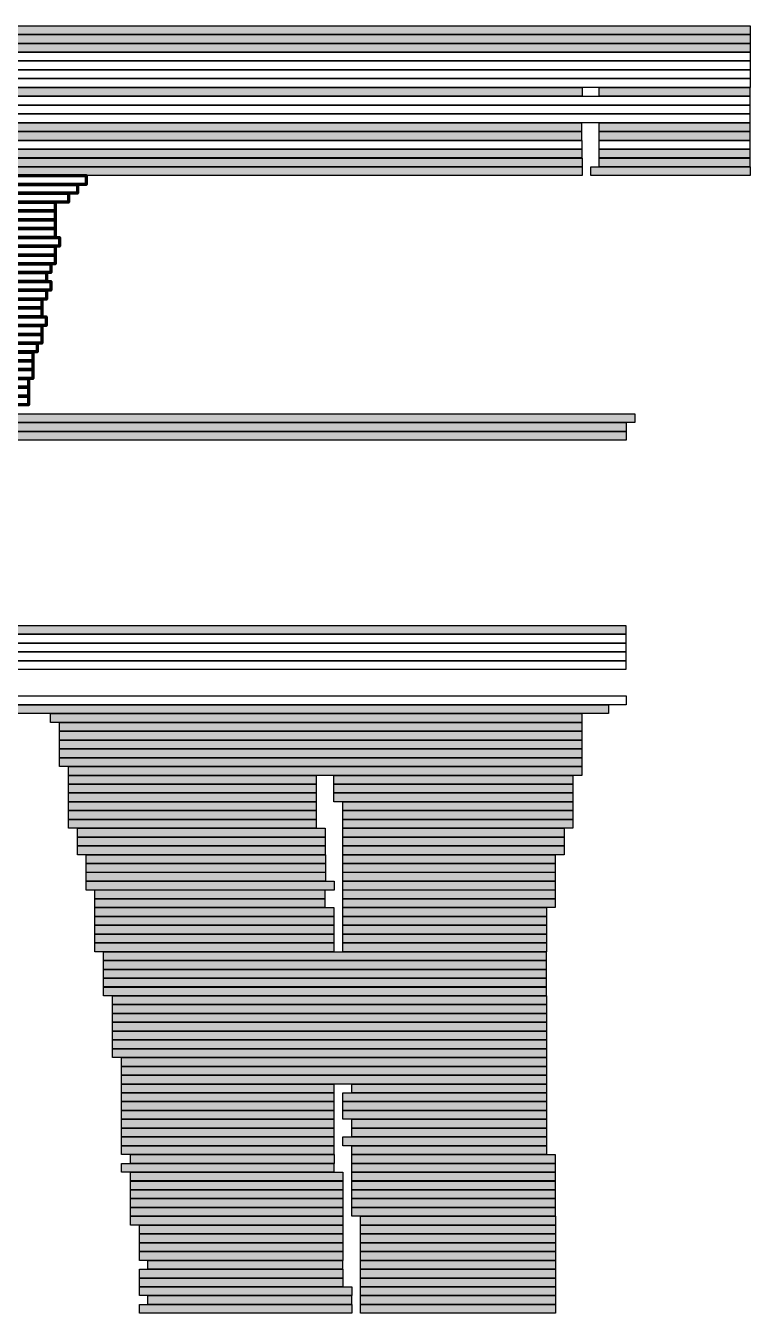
# Model space of a CAD drawing. Header units: millimetres. Extents: x 7 to 41668, y 3977 to 28530.
# Drawn here: x 40828 to 41343, y 8616 to 9531 of the extents above; entities that cross this region are included whole.
import ezdxf

# ---------------------------------------------------------------- set-up
doc = ezdxf.new("R2010")
doc.units = ezdxf.units.MM
doc.header["$LTSCALE"] = 50
doc.layers.add('12_Plankopf', color=140, linetype='Continuous')

msp = doc.modelspace()

# ---------------------------------------------------------------- hatches: boundary and pattern name
at = {"layer": '12_Plankopf'}
for points in [[(39806.74, 9531.5), (41342.67, 9531.5), (41342.67, 9525.21), (39806.74, 9525.21)], [(39806.74, 9525.22), (41342.67, 9525.22), (41342.67, 9518.97), (39806.74, 9518.97)], [(39806.74, 9518.97), (41342.67, 9518.97), (41342.67, 9512.69), (39806.74, 9512.69)], [(39945.38, 9487.61), (41223.25, 9487.61), (41223.25, 9481.33), (39945.38, 9481.33)], [(41235.49, 9487.61), (41342.51, 9487.61), (41342.51, 9481.33), (41235.49, 9481.33)], [(39951.38, 9462.53), (41222.95, 9462.53), (41222.95, 9456.28), (39951.38, 9456.28)], [(39951.38, 9456.28), (41222.95, 9456.28), (41222.95, 9450), (39951.38, 9450)], [(41235.49, 9462.53), (41342.51, 9462.53), (41342.51, 9456.28), (41235.49, 9456.28)], [(41235.49, 9456.28), (41342.51, 9456.28), (41342.51, 9450), (41235.49, 9450)], [(40417.4, 9443.76), (41223.14, 9443.76), (41223.14, 9437.48), (40417.4, 9437.48)], [(41235.49, 9443.76), (41342.51, 9443.76), (41342.51, 9437.48), (41235.49, 9437.48)], [(40423.75, 9437.45), (41223.21, 9437.45), (41223.21, 9431.16), (40423.75, 9431.16)], [(40423.75, 9431.16), (41223.21, 9431.16), (41223.21, 9424.92), (40423.75, 9424.92)], [(41229.49, 9431.16), (41342.8, 9431.16), (41342.8, 9424.92), (41229.49, 9424.92)], [(41235.49, 9437.45), (41342.51, 9437.45), (41342.51, 9431.16), (41235.49, 9431.16)], [(40411.05, 9255.63), (41260.86, 9255.63), (41260.86, 9249.34), (40411.05, 9249.34)], [(40411.05, 9249.34), (41254.54, 9249.34), (41254.54, 9243.06), (40411.05, 9243.06)], [(40411.05, 9243.06), (41254.54, 9243.06), (41254.54, 9236.82), (40411.05, 9236.82)], [(40757.12, 9105.13), (41254.41, 9105.13), (41254.41, 9098.88), (40757.12, 9098.88)], [(40417.4, 9048.72), (41242.03, 9048.72), (41242.03, 9042.43), (40417.4, 9042.43)], [(40845.31, 9042.44), (41223.01, 9042.44), (41223.01, 9036.19), (40845.31, 9036.19)], [(40851.67, 9036.2), (41223.08, 9036.2), (41223.08, 9029.91), (40851.67, 9029.91)], [(40851.67, 9029.88), (41223.08, 9029.88), (41223.08, 9023.63), (40851.67, 9023.63)], [(40851.67, 9023.64), (41223.08, 9023.64), (41223.08, 9017.35), (40851.67, 9017.35)], [(40851.67, 9017.36), (41223.08, 9017.36), (41223.08, 9011.07), (40851.67, 9011.07)], [(40851.67, 9011.08), (41223.08, 9011.08), (41223.08, 9004.83), (40851.67, 9004.83)], [(40858.02, 9004.84), (41223.11, 9004.84), (41223.11, 8998.55), (40858.02, 8998.55)], [(40858.02, 8998.55), (41034.28, 8998.55), (41034.28, 8992.3), (40858.02, 8992.3)], [(41046.75, 8998.55), (41216.73, 8998.55), (41216.73, 8992.3), (41046.75, 8992.3)], [(40858.02, 8992.31), (41034.28, 8992.31), (41034.28, 8986.03), (40858.02, 8986.03)], [(41046.75, 8992.31), (41216.73, 8992.31), (41216.73, 8986.03), (41046.75, 8986.03)], [(40858.02, 8986), (41034.28, 8986), (41034.28, 8979.71), (40858.02, 8979.71)], [(41046.75, 8986), (41216.73, 8986), (41216.73, 8979.71), (41046.75, 8979.71)], [(40858.02, 8979.71), (41034.28, 8979.71), (41034.28, 8973.47), (40858.02, 8973.47)], [(40858.02, 8973.47), (41034.28, 8973.47), (41034.28, 8967.19), (40858.02, 8967.19)], [(41053.1, 8979.71), (41216.8, 8979.71), (41216.8, 8973.47), (41053.1, 8973.47)], [(41053.1, 8973.47), (41216.8, 8973.47), (41216.8, 8967.19), (41053.1, 8967.19)], [(40858.02, 8967.19), (41034.28, 8967.19), (41034.28, 8960.94), (40858.02, 8960.94)], [(41053.1, 8967.19), (41216.8, 8967.19), (41216.8, 8960.94), (41053.1, 8960.94)], [(40864.37, 8960.95), (41040.63, 8960.95), (41040.63, 8954.66), (40864.37, 8954.66)], [(40864.37, 8954.67), (41040.63, 8954.67), (41040.63, 8948.38), (40864.37, 8948.38)], [(41053.1, 8960.95), (41210.47, 8960.95), (41210.47, 8954.66), (41053.1, 8954.66)], [(41053.1, 8954.67), (41210.47, 8954.67), (41210.47, 8948.38), (41053.1, 8948.38)], [(40864.37, 8948.39), (41040.63, 8948.39), (41040.63, 8942.14), (40864.37, 8942.14)], [(41053.1, 8948.39), (41210.47, 8948.39), (41210.47, 8942.14), (41053.1, 8942.14)], [(40870.72, 8942.15), (41040.7, 8942.15), (41040.7, 8935.86), (40870.72, 8935.86)], [(40870.72, 8935.83), (41040.7, 8935.83), (41040.7, 8929.58), (40870.72, 8929.58)], [(41053.1, 8942.15), (41204.19, 8942.15), (41204.19, 8935.86), (41053.1, 8935.86)], [(41053.1, 8935.83), (41204.19, 8935.83), (41204.19, 8929.58), (41053.1, 8929.58)], [(40870.72, 8929.59), (41040.7, 8929.59), (41040.7, 8923.3), (40870.72, 8923.3)], [(41053.1, 8929.59), (41204.19, 8929.59), (41204.19, 8923.3), (41053.1, 8923.3)], [(40870.72, 8923.31), (41046.98, 8923.31), (41046.98, 8917.02), (40870.72, 8917.02)], [(40876.71, 8917.03), (41040.37, 8917.03), (41040.37, 8910.78), (40876.71, 8910.78)], [(41053.1, 8923.31), (41204.19, 8923.31), (41204.19, 8917.02), (41053.1, 8917.02)], [(41053.1, 8917.03), (41204.19, 8917.03), (41204.19, 8910.78), (41053.1, 8910.78)], [(40876.71, 8910.78), (41040.37, 8910.78), (41040.37, 8904.5), (40876.71, 8904.5)], [(41053.1, 8910.78), (41204.19, 8910.78), (41204.19, 8904.5), (41053.1, 8904.5)], [(40876.71, 8904.5), (41046.65, 8904.5), (41046.65, 8898.26), (40876.71, 8898.26)], [(40876.71, 8898.26), (41046.65, 8898.26), (41046.65, 8891.97), (40876.71, 8891.97)], [(41053.1, 8904.5), (41197.9, 8904.5), (41197.9, 8898.26), (41053.1, 8898.26)], [(41053.1, 8898.26), (41197.9, 8898.26), (41197.9, 8891.97), (41053.1, 8891.97)], [(40876.71, 8891.94), (41046.65, 8891.94), (41046.65, 8885.66), (40876.71, 8885.66)], [(41053.1, 8891.94), (41197.9, 8891.94), (41197.9, 8885.66), (41053.1, 8885.66)], [(40876.71, 8885.66), (41046.65, 8885.66), (41046.65, 8879.42), (40876.71, 8879.42)], [(40876.71, 8879.42), (41046.65, 8879.42), (41046.65, 8873.14), (40876.71, 8873.14)], [(41053.1, 8885.66), (41197.9, 8885.66), (41197.9, 8879.42), (41053.1, 8879.42)], [(41053.1, 8879.42), (41197.9, 8879.42), (41197.9, 8873.14), (41053.1, 8873.14)], [(40883.06, 8873.14), (41197.81, 8873.14), (41197.81, 8866.89), (40883.06, 8866.89)], [(40883.06, 8866.9), (41197.81, 8866.9), (41197.81, 8860.61), (40883.06, 8860.61)], [(40883.06, 8860.62), (41197.81, 8860.62), (41197.81, 8854.37), (40883.06, 8854.37)], [(40883.06, 8854.37), (41197.81, 8854.37), (41197.81, 8848.09), (40883.06, 8848.09)], [(40883.06, 8848.06), (41197.81, 8848.06), (41197.81, 8841.78), (40883.06, 8841.78)], [(40889.41, 8841.78), (41197.87, 8841.78), (41197.87, 8835.53), (40889.41, 8835.53)], [(40889.41, 8835.54), (41197.87, 8835.54), (41197.87, 8829.25), (40889.41, 8829.25)], [(40889.41, 8829.25), (41197.87, 8829.25), (41197.87, 8823.01), (40889.41, 8823.01)], [(40889.41, 8823.01), (41197.87, 8823.01), (41197.87, 8816.73), (40889.41, 8816.73)], [(40889.41, 8816.73), (41197.87, 8816.73), (41197.87, 8810.45), (40889.41, 8810.45)], [(40889.41, 8810.45), (41197.87, 8810.45), (41197.87, 8804.2), (40889.41, 8804.2)], [(40889.41, 8804.21), (41197.87, 8804.21), (41197.87, 8797.93), (40889.41, 8797.93)], [(40895.76, 8797.89), (41197.94, 8797.89), (41197.94, 8791.64), (40895.76, 8791.64)], [(40895.76, 8791.65), (41197.94, 8791.65), (41197.94, 8785.37), (40895.76, 8785.37)], [(40895.76, 8785.37), (41197.94, 8785.37), (41197.94, 8779.09), (40895.76, 8779.09)], [(40895.76, 8779.09), (41046.85, 8779.09), (41046.85, 8772.84), (40895.76, 8772.84)], [(41059.45, 8779.09), (41197.94, 8779.09), (41197.94, 8772.84), (41059.45, 8772.84)], [(40895.76, 8772.85), (41046.85, 8772.85), (41046.85, 8766.56), (40895.76, 8766.56)], [(41053.1, 8772.85), (41197.9, 8772.85), (41197.9, 8766.56), (41053.1, 8766.56)], [(40895.76, 8766.57), (41046.85, 8766.57), (41046.85, 8760.32), (40895.76, 8760.32)], [(40895.76, 8760.33), (41046.85, 8760.33), (41046.85, 8754.04), (40895.76, 8754.04)], [(41053.1, 8766.57), (41197.9, 8766.57), (41197.9, 8760.32), (41053.1, 8760.32)], [(41053.1, 8760.33), (41197.9, 8760.33), (41197.9, 8754.04), (41053.1, 8754.04)], [(40895.76, 8754.01), (41046.85, 8754.01), (41046.85, 8747.72), (40895.76, 8747.72)], [(41059.45, 8754.01), (41197.94, 8754.01), (41197.94, 8747.72), (41059.45, 8747.72)], [(40895.76, 8747.73), (41046.85, 8747.73), (41046.85, 8741.48), (40895.76, 8741.48)], [(41059.45, 8747.73), (41197.94, 8747.73), (41197.94, 8741.48), (41059.45, 8741.48)], [(40895.76, 8741.49), (41046.85, 8741.49), (41046.85, 8735.2), (40895.76, 8735.2)], [(40895.76, 8735.21), (41046.85, 8735.21), (41046.85, 8728.96), (40895.76, 8728.96)], [(41053.1, 8741.49), (41197.9, 8741.49), (41197.9, 8735.2), (41053.1, 8735.2)], [(41059.45, 8735.21), (41197.94, 8735.21), (41197.94, 8728.96), (41059.45, 8728.96)], [(40902.12, 8728.96), (41046.88, 8728.96), (41046.88, 8722.68), (40902.12, 8722.68)], [(41059.45, 8728.96), (41204.22, 8728.96), (41204.22, 8722.68), (41059.45, 8722.68)], [(40895.76, 8722.68), (41046.85, 8722.68), (41046.85, 8716.4), (40895.76, 8716.4)], [(40902.12, 8716.4), (41053.17, 8716.4), (41053.17, 8710.15), (40902.12, 8710.15)], [(41059.45, 8722.68), (41204.22, 8722.68), (41204.22, 8716.4), (41059.45, 8716.4)], [(41059.45, 8716.4), (41204.22, 8716.4), (41204.22, 8710.15), (41059.45, 8710.15)], [(40902.12, 8710.13), (41053.17, 8710.13), (41053.17, 8703.84), (40902.12, 8703.84)], [(41059.45, 8710.13), (41204.22, 8710.13), (41204.22, 8703.84), (41059.45, 8703.84)], [(40902.12, 8703.84), (41053.17, 8703.84), (41053.17, 8697.6), (40902.12, 8697.6)], [(40902.12, 8697.6), (41053.17, 8697.6), (41053.17, 8691.31), (40902.12, 8691.31)], [(41059.45, 8703.84), (41204.22, 8703.84), (41204.22, 8697.6), (41059.45, 8697.6)], [(41059.45, 8697.6), (41204.22, 8697.6), (41204.22, 8691.31), (41059.45, 8691.31)], [(40902.12, 8691.32), (41053.17, 8691.32), (41053.17, 8685.04), (40902.12, 8685.04)], [(41059.45, 8691.32), (41204.22, 8691.32), (41204.22, 8685.04), (41059.45, 8685.04)], [(40902.12, 8685.04), (41053.17, 8685.04), (41053.17, 8678.79), (40902.12, 8678.79)], [(40908.46, 8678.8), (41053.23, 8678.8), (41053.23, 8672.51), (40908.46, 8672.51)], [(41065.8, 8685.04), (41204.28, 8685.04), (41204.28, 8678.79), (41065.8, 8678.79)], [(41065.8, 8678.8), (41204.28, 8678.8), (41204.28, 8672.51), (41065.8, 8672.51)], [(40908.46, 8672.52), (41053.23, 8672.52), (41053.23, 8666.27), (40908.46, 8666.27)], [(41065.8, 8672.52), (41204.28, 8672.52), (41204.28, 8666.27), (41065.8, 8666.27)], [(40908.46, 8666.28), (41053.23, 8666.28), (41053.23, 8659.99), (40908.46, 8659.99)], [(40908.46, 8659.96), (41053.23, 8659.96), (41053.23, 8653.67), (40908.46, 8653.67)], [(41065.8, 8666.28), (41204.28, 8666.28), (41204.28, 8659.99), (41065.8, 8659.99)], [(41065.8, 8659.96), (41204.28, 8659.96), (41204.28, 8653.67), (41065.8, 8653.67)], [(40914.46, 8653.68), (41052.95, 8653.68), (41052.95, 8647.43), (40914.46, 8647.43)], [(41065.8, 8653.68), (41204.28, 8653.68), (41204.28, 8647.43), (41065.8, 8647.43)], [(40908.46, 8647.44), (41053.23, 8647.44), (41053.23, 8641.15), (40908.46, 8641.15)], [(41065.8, 8647.44), (41204.28, 8647.44), (41204.28, 8641.15), (41065.8, 8641.15)], [(40908.46, 8641.15), (41053.23, 8641.15), (41053.23, 8634.91), (40908.46, 8634.91)], [(40908.46, 8634.91), (41059.55, 8634.91), (41059.55, 8628.63), (40908.46, 8628.63)], [(41065.8, 8641.15), (41204.28, 8641.15), (41204.28, 8634.91), (41065.8, 8634.91)], [(41065.8, 8634.91), (41204.28, 8634.91), (41204.28, 8628.63), (41065.8, 8628.63)], [(40914.46, 8628.63), (41059.26, 8628.63), (41059.26, 8622.35), (40914.46, 8622.35)], [(41065.8, 8628.63), (41204.28, 8628.63), (41204.28, 8622.35), (41065.8, 8622.35)], [(40908.46, 8622.35), (41059.55, 8622.35), (41059.55, 8616.1), (40908.46, 8616.1)], [(41065.8, 8622.35), (41204.28, 8622.35), (41204.28, 8616.1), (41065.8, 8616.1)]]:
    msp.add_hatch(color=7, dxfattribs=at).paths.add_polyline_path(points)

# ---------------------------------------------------------------- linework, layer by layer
for points in [[(39806.74, 9531.5), (41342.67, 9531.5), (41342.67, 9525.21), (39806.74, 9525.21)], [(39806.74, 9525.22), (41342.67, 9525.22), (41342.67, 9518.97), (39806.74, 9518.97)], [(39806.74, 9518.97), (41342.67, 9518.97), (41342.67, 9512.69), (39806.74, 9512.69)], [(39945.38, 9512.69), (41342.84, 9512.69), (41342.84, 9506.44), (39945.38, 9506.44)], [(39945.38, 9506.45), (41342.84, 9506.45), (41342.84, 9500.16), (39945.38, 9500.16)], [(39945.38, 9500.17), (41342.84, 9500.17), (41342.84, 9493.88), (39945.38, 9493.88)], [(39945.38, 9493.89), (41342.84, 9493.89), (41342.84, 9487.64), (39945.38, 9487.64)], [(39945.38, 9487.61), (41223.25, 9487.61), (41223.25, 9481.33), (39945.38, 9481.33)], [(41235.49, 9487.61), (41342.51, 9487.61), (41342.51, 9481.33), (41235.49, 9481.33)], [(39951.38, 9481.33), (41342.55, 9481.33), (41342.55, 9475.08), (39951.38, 9475.08)], [(39951.38, 9475.09), (41342.55, 9475.09), (41342.55, 9468.8), (39951.38, 9468.8)], [(39951.38, 9468.81), (41342.55, 9468.81), (41342.55, 9462.52), (39951.38, 9462.52)], [(39951.38, 9462.53), (41222.95, 9462.53), (41222.95, 9456.28), (39951.38, 9456.28)], [(39951.38, 9456.28), (41222.95, 9456.28), (41222.95, 9450), (39951.38, 9450)], [(41235.49, 9462.53), (41342.51, 9462.53), (41342.51, 9456.28), (41235.49, 9456.28)], [(41235.49, 9456.28), (41342.51, 9456.28), (41342.51, 9450), (41235.49, 9450)], [(39806.74, 9450), (41223.08, 9450), (41223.08, 9443.75), (39806.74, 9443.75)], [(41235.49, 9450), (41342.51, 9450), (41342.51, 9443.75), (41235.49, 9443.75)], [(40417.4, 9443.76), (41223.14, 9443.76), (41223.14, 9437.48), (40417.4, 9437.48)], [(41235.49, 9443.76), (41342.51, 9443.76), (41342.51, 9437.48), (41235.49, 9437.48)], [(40423.75, 9437.45), (41223.21, 9437.45), (41223.21, 9431.16), (40423.75, 9431.16)], [(40423.75, 9431.16), (41223.21, 9431.16), (41223.21, 9424.92), (40423.75, 9424.92)], [(41229.49, 9431.16), (41342.8, 9431.16), (41342.8, 9424.92), (41229.49, 9424.92)], [(41235.49, 9437.45), (41342.51, 9437.45), (41342.51, 9431.16), (41235.49, 9431.16)], [(40411.05, 9255.63), (41260.86, 9255.63), (41260.86, 9249.34), (40411.05, 9249.34)], [(40411.05, 9249.34), (41254.54, 9249.34), (41254.54, 9243.06), (40411.05, 9243.06)], [(40411.05, 9243.06), (41254.54, 9243.06), (41254.54, 9236.82), (40411.05, 9236.82)], [(40757.12, 9105.13), (41254.41, 9105.13), (41254.41, 9098.88), (40757.12, 9098.88)], [(40404.7, 9098.89), (41254.48, 9098.89), (41254.48, 9092.6), (40404.7, 9092.6)], [(40404.7, 9092.6), (41254.48, 9092.6), (41254.48, 9086.36), (40404.7, 9086.36)], [(40404.7, 9086.36), (41254.48, 9086.36), (41254.48, 9080.08), (40404.7, 9080.08)], [(40404.7, 9080.08), (41254.48, 9080.08), (41254.48, 9073.8), (40404.7, 9073.8)], [(40417.4, 9055), (41254.61, 9055), (41254.61, 9048.71), (40417.4, 9048.71)], [(40417.4, 9048.72), (41242.03, 9048.72), (41242.03, 9042.43), (40417.4, 9042.43)], [(40845.31, 9042.44), (41223.01, 9042.44), (41223.01, 9036.19), (40845.31, 9036.19)], [(40851.67, 9036.2), (41223.08, 9036.2), (41223.08, 9029.91), (40851.67, 9029.91)], [(40851.67, 9029.88), (41223.08, 9029.88), (41223.08, 9023.63), (40851.67, 9023.63)], [(40851.67, 9023.64), (41223.08, 9023.64), (41223.08, 9017.35), (40851.67, 9017.35)], [(40851.67, 9017.36), (41223.08, 9017.36), (41223.08, 9011.07), (40851.67, 9011.07)], [(40851.67, 9011.08), (41223.08, 9011.08), (41223.08, 9004.83), (40851.67, 9004.83)], [(40858.02, 9004.84), (41223.11, 9004.84), (41223.11, 8998.55), (40858.02, 8998.55)], [(40858.02, 8998.55), (41034.28, 8998.55), (41034.28, 8992.3), (40858.02, 8992.3)], [(41046.75, 8998.55), (41216.73, 8998.55), (41216.73, 8992.3), (41046.75, 8992.3)], [(40858.02, 8992.31), (41034.28, 8992.31), (41034.28, 8986.03), (40858.02, 8986.03)], [(41046.75, 8992.31), (41216.73, 8992.31), (41216.73, 8986.03), (41046.75, 8986.03)], [(40858.02, 8986), (41034.28, 8986), (41034.28, 8979.71), (40858.02, 8979.71)], [(41046.75, 8986), (41216.73, 8986), (41216.73, 8979.71), (41046.75, 8979.71)], [(40858.02, 8979.71), (41034.28, 8979.71), (41034.28, 8973.47), (40858.02, 8973.47)], [(40858.02, 8973.47), (41034.28, 8973.47), (41034.28, 8967.19), (40858.02, 8967.19)], [(41053.1, 8979.71), (41216.8, 8979.71), (41216.8, 8973.47), (41053.1, 8973.47)], [(41053.1, 8973.47), (41216.8, 8973.47), (41216.8, 8967.19), (41053.1, 8967.19)], [(40858.02, 8967.19), (41034.28, 8967.19), (41034.28, 8960.94), (40858.02, 8960.94)], [(41053.1, 8967.19), (41216.8, 8967.19), (41216.8, 8960.94), (41053.1, 8960.94)], [(40864.37, 8960.95), (41040.63, 8960.95), (41040.63, 8954.66), (40864.37, 8954.66)], [(40864.37, 8954.67), (41040.63, 8954.67), (41040.63, 8948.38), (40864.37, 8948.38)], [(41053.1, 8960.95), (41210.47, 8960.95), (41210.47, 8954.66), (41053.1, 8954.66)], [(41053.1, 8954.67), (41210.47, 8954.67), (41210.47, 8948.38), (41053.1, 8948.38)], [(40864.37, 8948.39), (41040.63, 8948.39), (41040.63, 8942.14), (40864.37, 8942.14)], [(41053.1, 8948.39), (41210.47, 8948.39), (41210.47, 8942.14), (41053.1, 8942.14)], [(40870.72, 8942.15), (41040.7, 8942.15), (41040.7, 8935.86), (40870.72, 8935.86)], [(40870.72, 8935.83), (41040.7, 8935.83), (41040.7, 8929.58), (40870.72, 8929.58)], [(41053.1, 8942.15), (41204.19, 8942.15), (41204.19, 8935.86), (41053.1, 8935.86)], [(41053.1, 8935.83), (41204.19, 8935.83), (41204.19, 8929.58), (41053.1, 8929.58)], [(40870.72, 8929.59), (41040.7, 8929.59), (41040.7, 8923.3), (40870.72, 8923.3)], [(41053.1, 8929.59), (41204.19, 8929.59), (41204.19, 8923.3), (41053.1, 8923.3)], [(40870.72, 8923.31), (41046.98, 8923.31), (41046.98, 8917.02), (40870.72, 8917.02)], [(40876.71, 8917.03), (41040.37, 8917.03), (41040.37, 8910.78), (40876.71, 8910.78)], [(41053.1, 8923.31), (41204.19, 8923.31), (41204.19, 8917.02), (41053.1, 8917.02)], [(41053.1, 8917.03), (41204.19, 8917.03), (41204.19, 8910.78), (41053.1, 8910.78)], [(40876.71, 8910.78), (41040.37, 8910.78), (41040.37, 8904.5), (40876.71, 8904.5)], [(41053.1, 8910.78), (41204.19, 8910.78), (41204.19, 8904.5), (41053.1, 8904.5)], [(40876.71, 8904.5), (41046.65, 8904.5), (41046.65, 8898.26), (40876.71, 8898.26)], [(40876.71, 8898.26), (41046.65, 8898.26), (41046.65, 8891.97), (40876.71, 8891.97)], [(41053.1, 8904.5), (41197.9, 8904.5), (41197.9, 8898.26), (41053.1, 8898.26)], [(41053.1, 8898.26), (41197.9, 8898.26), (41197.9, 8891.97), (41053.1, 8891.97)], [(40876.71, 8891.94), (41046.65, 8891.94), (41046.65, 8885.66), (40876.71, 8885.66)], [(41053.1, 8891.94), (41197.9, 8891.94), (41197.9, 8885.66), (41053.1, 8885.66)], [(40876.71, 8885.66), (41046.65, 8885.66), (41046.65, 8879.42), (40876.71, 8879.42)], [(40876.71, 8879.42), (41046.65, 8879.42), (41046.65, 8873.14), (40876.71, 8873.14)], [(41053.1, 8885.66), (41197.9, 8885.66), (41197.9, 8879.42), (41053.1, 8879.42)], [(41053.1, 8879.42), (41197.9, 8879.42), (41197.9, 8873.14), (41053.1, 8873.14)], [(40883.06, 8873.14), (41197.81, 8873.14), (41197.81, 8866.89), (40883.06, 8866.89)], [(40883.06, 8866.9), (41197.81, 8866.9), (41197.81, 8860.61), (40883.06, 8860.61)], [(40883.06, 8860.62), (41197.81, 8860.62), (41197.81, 8854.37), (40883.06, 8854.37)], [(40883.06, 8854.37), (41197.81, 8854.37), (41197.81, 8848.09), (40883.06, 8848.09)], [(40883.06, 8848.06), (41197.81, 8848.06), (41197.81, 8841.78), (40883.06, 8841.78)], [(40889.41, 8841.78), (41197.87, 8841.78), (41197.87, 8835.53), (40889.41, 8835.53)], [(40889.41, 8835.54), (41197.87, 8835.54), (41197.87, 8829.25), (40889.41, 8829.25)], [(40889.41, 8829.25), (41197.87, 8829.25), (41197.87, 8823.01), (40889.41, 8823.01)], [(40889.41, 8823.01), (41197.87, 8823.01), (41197.87, 8816.73), (40889.41, 8816.73)], [(40889.41, 8816.73), (41197.87, 8816.73), (41197.87, 8810.45), (40889.41, 8810.45)], [(40889.41, 8810.45), (41197.87, 8810.45), (41197.87, 8804.2), (40889.41, 8804.2)], [(40889.41, 8804.21), (41197.87, 8804.21), (41197.87, 8797.93), (40889.41, 8797.93)], [(40895.76, 8797.89), (41197.94, 8797.89), (41197.94, 8791.64), (40895.76, 8791.64)], [(40895.76, 8791.65), (41197.94, 8791.65), (41197.94, 8785.37), (40895.76, 8785.37)], [(40895.76, 8785.37), (41197.94, 8785.37), (41197.94, 8779.09), (40895.76, 8779.09)], [(40895.76, 8779.09), (41046.85, 8779.09), (41046.85, 8772.84), (40895.76, 8772.84)], [(41059.45, 8779.09), (41197.94, 8779.09), (41197.94, 8772.84), (41059.45, 8772.84)], [(40895.76, 8772.85), (41046.85, 8772.85), (41046.85, 8766.56), (40895.76, 8766.56)], [(41053.1, 8772.85), (41197.9, 8772.85), (41197.9, 8766.56), (41053.1, 8766.56)], [(40895.76, 8766.57), (41046.85, 8766.57), (41046.85, 8760.32), (40895.76, 8760.32)], [(40895.76, 8760.33), (41046.85, 8760.33), (41046.85, 8754.04), (40895.76, 8754.04)], [(41053.1, 8766.57), (41197.9, 8766.57), (41197.9, 8760.32), (41053.1, 8760.32)], [(41053.1, 8760.33), (41197.9, 8760.33), (41197.9, 8754.04), (41053.1, 8754.04)], [(40895.76, 8754.01), (41046.85, 8754.01), (41046.85, 8747.72), (40895.76, 8747.72)], [(41059.45, 8754.01), (41197.94, 8754.01), (41197.94, 8747.72), (41059.45, 8747.72)], [(40895.76, 8747.73), (41046.85, 8747.73), (41046.85, 8741.48), (40895.76, 8741.48)], [(41059.45, 8747.73), (41197.94, 8747.73), (41197.94, 8741.48), (41059.45, 8741.48)], [(40895.76, 8741.49), (41046.85, 8741.49), (41046.85, 8735.2), (40895.76, 8735.2)], [(40895.76, 8735.21), (41046.85, 8735.21), (41046.85, 8728.96), (40895.76, 8728.96)], [(41053.1, 8741.49), (41197.9, 8741.49), (41197.9, 8735.2), (41053.1, 8735.2)], [(41059.45, 8735.21), (41197.94, 8735.21), (41197.94, 8728.96), (41059.45, 8728.96)], [(40902.12, 8728.96), (41046.88, 8728.96), (41046.88, 8722.68), (40902.12, 8722.68)], [(41059.45, 8728.96), (41204.22, 8728.96), (41204.22, 8722.68), (41059.45, 8722.68)], [(40895.76, 8722.68), (41046.85, 8722.68), (41046.85, 8716.4), (40895.76, 8716.4)], [(40902.12, 8716.4), (41053.17, 8716.4), (41053.17, 8710.15), (40902.12, 8710.15)], [(41059.45, 8722.68), (41204.22, 8722.68), (41204.22, 8716.4), (41059.45, 8716.4)], [(41059.45, 8716.4), (41204.22, 8716.4), (41204.22, 8710.15), (41059.45, 8710.15)], [(40902.12, 8710.13), (41053.17, 8710.13), (41053.17, 8703.84), (40902.12, 8703.84)], [(41059.45, 8710.13), (41204.22, 8710.13), (41204.22, 8703.84), (41059.45, 8703.84)], [(40902.12, 8703.84), (41053.17, 8703.84), (41053.17, 8697.6), (40902.12, 8697.6)], [(40902.12, 8697.6), (41053.17, 8697.6), (41053.17, 8691.31), (40902.12, 8691.31)], [(41059.45, 8703.84), (41204.22, 8703.84), (41204.22, 8697.6), (41059.45, 8697.6)], [(41059.45, 8697.6), (41204.22, 8697.6), (41204.22, 8691.31), (41059.45, 8691.31)], [(40902.12, 8691.32), (41053.17, 8691.32), (41053.17, 8685.04), (40902.12, 8685.04)], [(41059.45, 8691.32), (41204.22, 8691.32), (41204.22, 8685.04), (41059.45, 8685.04)], [(40902.12, 8685.04), (41053.17, 8685.04), (41053.17, 8678.79), (40902.12, 8678.79)], [(40908.46, 8678.8), (41053.23, 8678.8), (41053.23, 8672.51), (40908.46, 8672.51)], [(41065.8, 8685.04), (41204.28, 8685.04), (41204.28, 8678.79), (41065.8, 8678.79)], [(41065.8, 8678.8), (41204.28, 8678.8), (41204.28, 8672.51), (41065.8, 8672.51)], [(40908.46, 8672.52), (41053.23, 8672.52), (41053.23, 8666.27), (40908.46, 8666.27)], [(41065.8, 8672.52), (41204.28, 8672.52), (41204.28, 8666.27), (41065.8, 8666.27)], [(40908.46, 8666.28), (41053.23, 8666.28), (41053.23, 8659.99), (40908.46, 8659.99)], [(40908.46, 8659.96), (41053.23, 8659.96), (41053.23, 8653.67), (40908.46, 8653.67)], [(41065.8, 8666.28), (41204.28, 8666.28), (41204.28, 8659.99), (41065.8, 8659.99)], [(41065.8, 8659.96), (41204.28, 8659.96), (41204.28, 8653.67), (41065.8, 8653.67)], [(40914.46, 8653.68), (41052.95, 8653.68), (41052.95, 8647.43), (40914.46, 8647.43)], [(41065.8, 8653.68), (41204.28, 8653.68), (41204.28, 8647.43), (41065.8, 8647.43)], [(40908.46, 8647.44), (41053.23, 8647.44), (41053.23, 8641.15), (40908.46, 8641.15)], [(41065.8, 8647.44), (41204.28, 8647.44), (41204.28, 8641.15), (41065.8, 8641.15)], [(40908.46, 8641.15), (41053.23, 8641.15), (41053.23, 8634.91), (40908.46, 8634.91)], [(40908.46, 8634.91), (41059.55, 8634.91), (41059.55, 8628.63), (40908.46, 8628.63)], [(41065.8, 8641.15), (41204.28, 8641.15), (41204.28, 8634.91), (41065.8, 8634.91)], [(41065.8, 8634.91), (41204.28, 8634.91), (41204.28, 8628.63), (41065.8, 8628.63)], [(40914.46, 8628.63), (41059.26, 8628.63), (41059.26, 8622.35), (40914.46, 8622.35)], [(41065.8, 8628.63), (41204.28, 8628.63), (41204.28, 8622.35), (41065.8, 8622.35)], [(40908.46, 8622.35), (41059.55, 8622.35), (41059.55, 8616.1), (40908.46, 8616.1)], [(41065.8, 8622.35), (41204.28, 8622.35), (41204.28, 8616.1), (41065.8, 8616.1)]]:
    msp.add_lwpolyline(points, close=True, dxfattribs=at)
at = {"layer": '12_Plankopf', "lineweight": 211}
for points in [[(40121.59, 9424.92), (40870.67, 9424.92), (40870.67, 9418.64), (40121.59, 9418.64)], [(40121.59, 9418.64), (40864.38, 9418.64), (40864.38, 9412.39), (40121.59, 9412.39)], [(40124.77, 9412.4), (40858.12, 9412.4), (40858.12, 9406.11), (40124.77, 9406.11)], [(40127.94, 9406.12), (40848.69, 9406.12), (40848.69, 9399.83), (40127.94, 9399.83)], [(40130.94, 9399.84), (40848.54, 9399.84), (40848.54, 9393.59), (40130.94, 9393.59)], [(40134.12, 9393.56), (40848.58, 9393.56), (40848.58, 9387.28), (40134.12, 9387.28)], [(40134.12, 9387.28), (40848.58, 9387.28), (40848.58, 9381.03), (40134.12, 9381.03)], [(40137.29, 9381.04), (40851.75, 9381.04), (40851.75, 9374.75), (40137.29, 9374.75)], [(40137.29, 9374.76), (40848.61, 9374.76), (40848.61, 9368.47), (40137.29, 9368.47)], [(40137.29, 9368.47), (40848.62, 9368.47), (40848.62, 9362.23), (40137.29, 9362.23)], [(40140.47, 9362.23), (40845.5, 9362.23), (40845.5, 9355.95), (40140.47, 9355.95)], [(40143.64, 9355.95), (40842.37, 9355.95), (40842.37, 9349.7), (40143.64, 9349.7)], [(40140.47, 9349.68), (40845.5, 9349.68), (40845.5, 9343.39), (40140.47, 9343.39)], [(40140.47, 9337.12), (40839.19, 9337.12), (40839.19, 9330.87), (40140.47, 9330.87)], [(40143.64, 9343.39), (40842.37, 9343.39), (40842.37, 9337.11), (40143.64, 9337.11)], [(40140.47, 9330.87), (40839.19, 9330.87), (40839.19, 9324.59), (40140.47, 9324.59)], [(40140.29, 9324.59), (40842.16, 9324.59), (40842.16, 9318.34), (40140.29, 9318.34)], [(40140.29, 9318.35), (40839.02, 9318.35), (40839.02, 9312.06), (40140.29, 9312.06)], [(40143.46, 9312.07), (40839.05, 9312.07), (40839.05, 9305.78), (40143.46, 9305.78)], [(40143.46, 9305.79), (40835.89, 9305.79), (40835.89, 9299.54), (40143.46, 9299.54)], [(40143.46, 9299.51), (40832.75, 9299.51), (40832.75, 9293.22), (40143.46, 9293.22)], [(40146.64, 9293.23), (40832.76, 9293.23), (40832.76, 9286.98), (40146.64, 9286.98)], [(40146.64, 9286.98), (40832.76, 9286.98), (40832.76, 9280.7), (40146.64, 9280.7)], [(40146.64, 9274.43), (40829.64, 9274.43), (40829.64, 9268.18), (40146.64, 9268.18)], [(40149.81, 9280.71), (40829.63, 9280.71), (40829.63, 9274.42), (40149.81, 9274.42)], [(40149.82, 9268.18), (40829.67, 9268.18), (40829.67, 9261.9), (40149.82, 9261.9)]]:
    msp.add_lwpolyline(points, close=True, dxfattribs=at)

doc.saveas('drawing.dxf')
